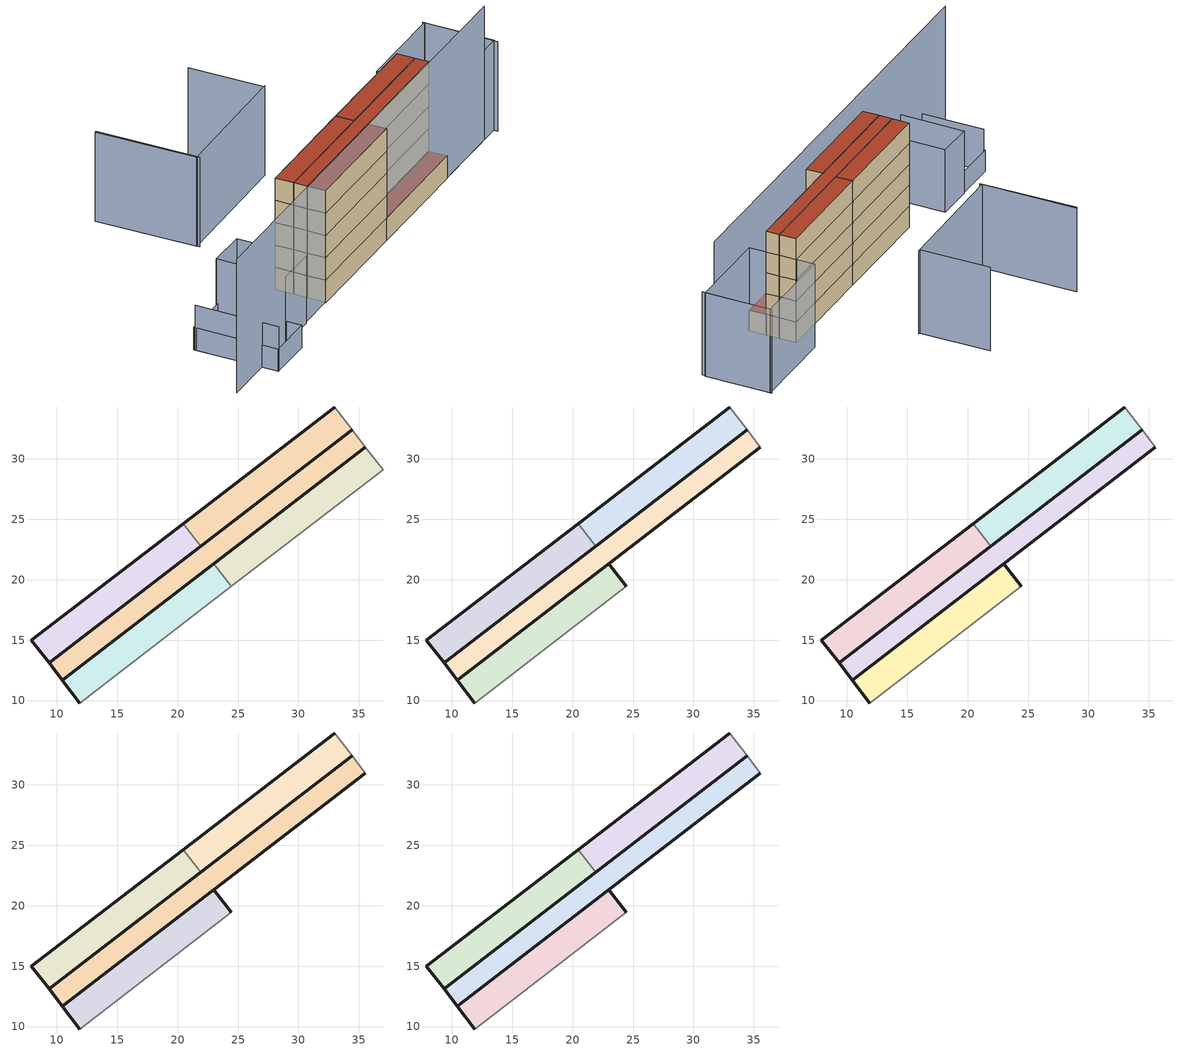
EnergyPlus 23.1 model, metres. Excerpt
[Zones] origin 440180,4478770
02ce8ca6e28dfc8f_F0_dwelling_0
 floor ground (EU_floor_Construction): 20.45,24.65 21.91,22.76 9.36,13.11 7.91,15 z0
 wall outside (EU_wall_Construction): 20.45,24.65 7.91,15 9.36,13.11 21.91,22.76 z0:3
 wall to 02ce8ca6e28dfc8f_F0_dwelling_1 (EU_wall_Construction): 21.91,22.76 20.45,24.65 z0:3
02ce8ca6e28dfc8f_F0_dwelling_1
 floor ground (EU_floor_Construction): 33,34.29 34.45,32.4 32.55,30.95 21.91,22.76 20.45,24.65 z0; 35.55,30.98 10.46,11.69 9.36,13.11 32.55,30.95 34.45,32.4 z0
 wall outside (EU_wall_Construction): 33,34.29 20.45,24.65 / 21.91,22.76 34.45,32.4 z0:3
 wall adiabatic (EU_wall_Construction): 34.45,32.4 33,34.29 z0:3
02ce8ca6e28dfc8f_F0_dwelling_2
 floor ground (EU_floor_Construction): 23,21.33 24.45,19.44 11.91,9.8 10.46,11.69 z0
 wall outside (EU_wall_Construction): 23,21.33 10.46,11.69 11.91,9.8 z0:3
 wall adiabatic (EU_wall_Construction): 11.91,9.8 24.45,19.44 z0:3
 wall to 02ce8ca6e28dfc8f_F0_dwelling_3 (EU_wall_Construction): 24.45,19.44 23,21.33 z0:3
02ce8ca6e28dfc8f_F0_dwelling_3
 floor ground (EU_floor_Construction): 35.55,30.98 37,29.09 24.45,19.44 23,21.33 z0
 wall outside (EU_wall_Construction): 35.55,30.98 23,21.33 z0:3
 wall adiabatic (EU_wall_Construction): 24.45,19.44 37,29.09 35.55,30.98 z0:3
 roof outside (EU_roof_Construction): 37,29.09 35.55,30.98 23,21.33 24.45,19.44 z3
02ce8ca6e28dfc8f_F0_circulation
 floor ground (EU_floor_Construction): 33,34.29 34.45,32.4 32.55,30.95 21.91,22.76 20.45,24.65 z0; 35.55,30.98 10.46,11.69 9.36,13.11 32.55,30.95 34.45,32.4 z0
 wall outside (EU_wall_Construction): 34.45,32.4 9.36,13.11 10.46,11.69 35.55,30.98 z0:3
 wall adiabatic (EU_wall_Construction): 35.55,30.98 34.45,32.4 z0:3
 roof outside (EU_floor_Construction): 31.05,29.79 32.55,30.95 34.45,32.4 33,34.29 20.45,24.65 21.91,22.76 z3; 21.91,22.76 9.36,13.11 10.46,11.69 35.55,30.98 34.45,32.4 32.55,30.95 z3
02ce8ca6e28dfc8f_F1_dwelling_0
 floor to 02ce8ca6e28dfc8f_F0_dwelling_0 (EU_floor_Construction): 20.45,24.65 21.91,22.76 9.36,13.11 7.91,15 z3
 wall outside (EU_wall_Construction): 20.45,24.65 7.91,15 9.36,13.11 21.91,22.76 z3:6
 wall to 02ce8ca6e28dfc8f_F1_dwelling_1 (EU_wall_Construction): 21.91,22.76 20.45,24.65 z3:6
02ce8ca6e28dfc8f_F1_dwelling_1
 floor to 02ce8ca6e28dfc8f_F0_dwelling_1 (EU_floor_Construction): 33,34.29 34.45,32.4 32.55,30.95 21.91,22.76 20.45,24.65 z3; 35.55,30.98 10.46,11.69 9.36,13.11 29.59,28.67 34.45,32.4 z3
 wall outside (EU_wall_Construction): 33,34.29 20.45,24.65 / 21.91,22.76 34.45,32.4 z3:6
 wall adiabatic (EU_wall_Construction): 34.45,32.4 33,34.29 z3:6
02ce8ca6e28dfc8f_F1_dwelling_2
 floor to 02ce8ca6e28dfc8f_F0_dwelling_2 (EU_floor_Construction): 23,21.33 24.45,19.44 11.91,9.8 10.46,11.69 z3
 wall outside (EU_wall_Construction): 24.45,19.44 23,21.33 10.46,11.69 11.91,9.8 z3:6
 wall adiabatic (EU_wall_Construction): 11.91,9.8 24.45,19.44 z3:6
02ce8ca6e28dfc8f_F1_circulation
 floor outside (EU_floor_Construction): 35.55,30.98 10.46,11.69 9.36,13.11 21.91,22.76 32.55,30.95 32.69,31.05 34.45,32.4 z3; 33,34.29 34.45,32.4 32.69,31.05 32.55,30.95 31.05,29.79 21.91,22.76 20.45,24.65 z3
 wall outside (EU_wall_Construction): 34.45,32.4 9.36,13.11 10.46,11.69 35.55,30.98 z3:6
 wall adiabatic (EU_wall_Construction): 35.55,30.98 34.45,32.4 z3:6
 roof outside (EU_floor_Construction): 31.05,29.79 32.55,30.95 34.45,32.4 33,34.29 20.45,24.65 21.91,22.76 z6; 21.91,22.76 9.36,13.11 10.46,11.69 35.55,30.98 34.45,32.4 32.55,30.95 z6
02ce8ca6e28dfc8f_F2_dwelling_0
 floor to 02ce8ca6e28dfc8f_F1_dwelling_0 (EU_floor_Construction): 20.45,24.65 21.91,22.76 9.36,13.11 7.91,15 z6
 wall outside (EU_wall_Construction): 20.45,24.65 7.91,15 9.36,13.11 21.91,22.76 z6:9
 wall to 02ce8ca6e28dfc8f_F2_dwelling_1 (EU_wall_Construction): 21.91,22.76 20.45,24.65 z6:9
02ce8ca6e28dfc8f_F2_dwelling_1
 floor to 02ce8ca6e28dfc8f_F1_dwelling_1 (EU_floor_Construction): 33,34.29 34.45,32.4 32.55,30.95 21.91,22.76 20.45,24.65 z6; 35.55,30.98 10.46,11.69 9.36,13.11 29.59,28.67 34.45,32.4 z6
 wall outside (EU_wall_Construction): 33,34.29 20.45,24.65 / 21.91,22.76 34.45,32.4 z6:9
 wall adiabatic (EU_wall_Construction): 34.45,32.4 33,34.29 z6:9
02ce8ca6e28dfc8f_F2_dwelling_2
 floor to 02ce8ca6e28dfc8f_F1_dwelling_2 (EU_floor_Construction): 23,21.33 24.45,19.44 11.91,9.8 10.46,11.69 z6
 wall outside (EU_wall_Construction): 24.45,19.44 23,21.33 10.46,11.69 11.91,9.8 z6:9
 wall adiabatic (EU_wall_Construction): 11.91,9.8 24.45,19.44 z6:9
02ce8ca6e28dfc8f_F2_circulation
 floor outside (EU_floor_Construction): 35.55,30.98 10.46,11.69 9.36,13.11 21.91,22.76 32.55,30.95 32.69,31.05 34.45,32.4 z6; 33,34.29 34.45,32.4 32.69,31.05 32.55,30.95 31.05,29.79 21.91,22.76 20.45,24.65 z6
 wall outside (EU_wall_Construction): 34.45,32.4 9.36,13.11 10.46,11.69 35.55,30.98 z6:9
 wall adiabatic (EU_wall_Construction): 35.55,30.98 34.45,32.4 z6:9
 roof outside (EU_floor_Construction): 31.05,29.79 32.55,30.95 34.45,32.4 33,34.29 20.45,24.65 21.91,22.76 z9; 21.91,22.76 9.36,13.11 10.46,11.69 35.55,30.98 34.45,32.4 32.55,30.95 z9
02ce8ca6e28dfc8f_F3_dwelling_0
 floor to 02ce8ca6e28dfc8f_F2_dwelling_0 (EU_floor_Construction): 20.45,24.65 21.91,22.76 9.36,13.11 7.91,15 z9
 wall outside (EU_wall_Construction): 20.45,24.65 7.91,15 9.36,13.11 21.91,22.76 z9:12
 wall to 02ce8ca6e28dfc8f_F3_dwelling_1 (EU_wall_Construction): 21.91,22.76 20.45,24.65 z9:12
02ce8ca6e28dfc8f_F3_dwelling_1
 floor to 02ce8ca6e28dfc8f_F2_dwelling_1 (EU_floor_Construction): 33,34.29 34.45,32.4 32.55,30.95 21.91,22.76 20.45,24.65 z9; 35.55,30.98 10.46,11.69 9.36,13.11 29.59,28.67 34.45,32.4 z9
 wall outside (EU_wall_Construction): 33,34.29 20.45,24.65 / 21.91,22.76 34.45,32.4 z9:12
 wall adiabatic (EU_wall_Construction): 34.45,32.4 33,34.29 z9:12
02ce8ca6e28dfc8f_F3_dwelling_2
 floor to 02ce8ca6e28dfc8f_F2_dwelling_2 (EU_floor_Construction): 23,21.33 24.45,19.44 11.91,9.8 10.46,11.69 z9
 wall outside (EU_wall_Construction): 24.45,19.44 23,21.33 10.46,11.69 11.91,9.8 z9:12
 wall adiabatic (EU_wall_Construction): 11.91,9.8 24.45,19.44 z9:12
02ce8ca6e28dfc8f_F3_circulation
 floor outside (EU_floor_Construction): 35.55,30.98 10.46,11.69 9.36,13.11 21.91,22.76 32.55,30.95 32.69,31.05 34.45,32.4 z9; 33,34.29 34.45,32.4 32.69,31.05 32.55,30.95 31.05,29.79 21.91,22.76 20.45,24.65 z9
 wall outside (EU_wall_Construction): 34.45,32.4 9.36,13.11 10.46,11.69 35.55,30.98 z9:12
 wall adiabatic (EU_wall_Construction): 35.55,30.98 34.45,32.4 z9:12
 roof outside (EU_floor_Construction): 31.05,29.79 32.55,30.95 34.45,32.4 33,34.29 20.45,24.65 21.91,22.76 z12; 21.91,22.76 9.36,13.11 10.46,11.69 35.55,30.98 34.45,32.4 32.55,30.95 z12
02ce8ca6e28dfc8f_F4_dwelling_0
 floor to 02ce8ca6e28dfc8f_F3_dwelling_0 (EU_floor_Construction): 20.45,24.65 21.91,22.76 9.36,13.11 7.91,15 z12
 wall outside (EU_wall_Construction): 20.45,24.65 7.91,15 9.36,13.11 21.91,22.76 z12:15
 wall to 02ce8ca6e28dfc8f_F4_dwelling_1 (EU_wall_Construction): 21.91,22.76 20.45,24.65 z12:15
 roof outside (EU_roof_Construction): 21.91,22.76 20.45,24.65 7.91,15 9.36,13.11 z15
02ce8ca6e28dfc8f_F4_dwelling_1
 floor to 02ce8ca6e28dfc8f_F3_dwelling_1 (EU_floor_Construction): 33,34.29 34.45,32.4 32.55,30.95 21.91,22.76 20.45,24.65 z12; 35.55,30.98 10.46,11.69 9.36,13.11 29.59,28.67 34.45,32.4 z12
 wall outside (EU_wall_Construction): 33,34.29 20.45,24.65 / 21.91,22.76 34.45,32.4 z12:15
 wall adiabatic (EU_wall_Construction): 34.45,32.4 33,34.29 z12:15
 roof outside (EU_roof_Construction): 35.55,30.98 34.45,32.4 32.55,30.95 9.36,13.11 10.46,11.69 z15; 32.55,30.95 34.45,32.4 33,34.29 20.45,24.65 21.91,22.76 z15
02ce8ca6e28dfc8f_F4_dwelling_2
 floor to 02ce8ca6e28dfc8f_F3_dwelling_2 (EU_floor_Construction): 23,21.33 24.45,19.44 11.91,9.8 10.46,11.69 z12
 wall outside (EU_wall_Construction): 24.45,19.44 23,21.33 10.46,11.69 11.91,9.8 z12:15
 wall adiabatic (EU_wall_Construction): 11.91,9.8 24.45,19.44 z12:15
 roof outside (EU_roof_Construction): 24.45,19.44 23,21.33 10.46,11.69 11.91,9.8 z15
02ce8ca6e28dfc8f_F4_circulation
 floor outside (EU_floor_Construction): 35.55,30.98 10.46,11.69 9.36,13.11 21.91,22.76 32.55,30.95 32.69,31.05 34.45,32.4 z12; 33,34.29 34.45,32.4 32.69,31.05 32.55,30.95 31.05,29.79 21.91,22.76 20.45,24.65 z12
 wall outside (EU_wall_Construction): 34.45,32.4 9.36,13.11 10.46,11.69 35.55,30.98 z12:15
 wall adiabatic (EU_wall_Construction): 35.55,30.98 34.45,32.4 z12:15
 roof outside (EU_roof_Construction): 35.55,30.98 34.45,32.4 32.55,30.95 9.36,13.11 10.46,11.69 z15; 32.55,30.95 34.45,32.4 33,34.29 20.45,24.65 21.91,22.76 z15
shading: -6.43,-4.2 44.69,35.05 z0:18; 3.62,3.38 -1.8,10.6 / -1.8,10.6 2.36,13.72 / 2.36,13.72 7.78,6.5 / 7.78,6.5 3.62,3.38 z0:9; -3.81,38.33 4.38,27.66 / 18.35,39.03 4.1,27.86 / 4.1,27.86 -3.95,38.14 / 46.95,36.16 41.11,43.98 / 18.19,38.89 12.17,46.58 / 46.75,36.63 36.94,29.1 / 36.94,29.1 31.43,36.28 / 31.43,36.28 41.24,43.81 / 41.24,43.81 46.75,36.63 z0:12; -6.45,6.7 0.1,-1.86 z0:6; 0.03,-1.9 -6.55,6.84 / -6.55,6.84 -1.71,10.48 / -1.71,10.48 4.87,1.75 / 4.87,1.75 0.03,-1.9 z0:3
[Building]
EU S2 Campaign: North Axis=0; Terrain=City; Solar Distribution=FullExterior
[Site:Location]
Madrid: Latitude=40.5; Longitude=-3.5; Time Zone=1; Elevation=609
[SizingPeriod:WeatherFileDays]
AnnualSizingPeriod: Begin Month=1; Begin Day of Month=1; End Month=12; End Day of Month=31; Day of Week for Start Day=Monday; Use Weather File Daylight Saving Period=No; Use Weather File Rain and Snow Indicators=No
[MATERIAL]
EU_InternalMass_Material: Roughness=MediumRough; Thickness=0.1; Conductivity=1; Density=1800; Specific Heat=900; Thermal Absorptance=0.9; Solar Absorptance=0.7; Visible Absorptance=0.7
[MATERIAL:NOMASS] Roughness=MediumRough; Thermal Absorptance=0.9; Solar Absorptance=0.7; Visible Absorptance=0.7
Name | Thermal Resistance
EU_wall_NoMass | 1.60022
EU_roof_NoMass | 1.57597
EU_floor_NoMass | 0.470652
[CONSTRUCTION]
EU_wall_Construction: EU_wall_NoMass
EU_roof_Construction: EU_roof_NoMass
EU_floor_Construction: EU_floor_NoMass
EU_InternalMass_Construction: EU_InternalMass_Material
[ZONE] Type=1; Multiplier=1; Ceiling Height=autocalculate; Floor Area=autocalculate; Part of Total Floor Area=Yes
Name | Volume
02ce8ca6e28dfc8f_F0_dwelling_0; 02ce8ca6e28dfc8f_F1_dwelling_0; 02ce8ca6e28dfc8f_F2_dwelling_0; 02ce8ca6e28dfc8f_F3_dwelling_0; 02ce8ca6e28dfc8f_F4_dwelling_0; 02ce8ca6e28dfc8f_F0_dwelling_3 | 113.003
02ce8ca6e28dfc8f_F0_dwelling_1; 02ce8ca6e28dfc8f_F1_dwelling_1; 02ce8ca6e28dfc8f_F2_dwelling_1; 02ce8ca6e28dfc8f_F3_dwelling_1; 02ce8ca6e28dfc8f_F4_dwelling_1; 02ce8ca6e28dfc8f_F0_circulation | 283.889
02ce8ca6e28dfc8f_F0_dwelling_2; 02ce8ca6e28dfc8f_F1_dwelling_2; 02ce8ca6e28dfc8f_F2_dwelling_2; 02ce8ca6e28dfc8f_F3_dwelling_2; 02ce8ca6e28dfc8f_F4_dwelling_2 | 113.004
02ce8ca6e28dfc8f_F1_circulation; 02ce8ca6e28dfc8f_F2_circulation; 02ce8ca6e28dfc8f_F3_circulation; 02ce8ca6e28dfc8f_F4_circulation | 283.89
[INTERNALMASS] Construction=EU_InternalMass_Construction
Name | Zone or ZoneList | Surface Area
02ce8ca6e28dfc8f_F0_dwelling_0_EU_InternalMass | 02ce8ca6e28dfc8f_F0_dwelling_0 | 37.6678
02ce8ca6e28dfc8f_F0_dwelling_1_EU_InternalMass | 02ce8ca6e28dfc8f_F0_dwelling_1 | 37.6678
02ce8ca6e28dfc8f_F0_dwelling_2_EU_InternalMass | 02ce8ca6e28dfc8f_F0_dwelling_2 | 37.6678
02ce8ca6e28dfc8f_F0_dwelling_3_EU_InternalMass | 02ce8ca6e28dfc8f_F0_dwelling_3 | 37.6678
02ce8ca6e28dfc8f_F1_dwelling_0_EU_InternalMass | 02ce8ca6e28dfc8f_F1_dwelling_0 | 37.6678
02ce8ca6e28dfc8f_F1_dwelling_1_EU_InternalMass | 02ce8ca6e28dfc8f_F1_dwelling_1 | 37.6678
02ce8ca6e28dfc8f_F1_dwelling_2_EU_InternalMass | 02ce8ca6e28dfc8f_F1_dwelling_2 | 75.3357
02ce8ca6e28dfc8f_F2_dwelling_0_EU_InternalMass | 02ce8ca6e28dfc8f_F2_dwelling_0 | 37.6678
02ce8ca6e28dfc8f_F2_dwelling_1_EU_InternalMass | 02ce8ca6e28dfc8f_F2_dwelling_1 | 37.6678
02ce8ca6e28dfc8f_F2_dwelling_2_EU_InternalMass | 02ce8ca6e28dfc8f_F2_dwelling_2 | 75.3357
02ce8ca6e28dfc8f_F3_dwelling_0_EU_InternalMass | 02ce8ca6e28dfc8f_F3_dwelling_0 | 37.6678
02ce8ca6e28dfc8f_F3_dwelling_1_EU_InternalMass | 02ce8ca6e28dfc8f_F3_dwelling_1 | 37.6678
02ce8ca6e28dfc8f_F3_dwelling_2_EU_InternalMass | 02ce8ca6e28dfc8f_F3_dwelling_2 | 75.3357
02ce8ca6e28dfc8f_F4_dwelling_0_EU_InternalMass | 02ce8ca6e28dfc8f_F4_dwelling_0 | 37.6678
02ce8ca6e28dfc8f_F4_dwelling_1_EU_InternalMass | 02ce8ca6e28dfc8f_F4_dwelling_1 | 37.6678
02ce8ca6e28dfc8f_F4_dwelling_2_EU_InternalMass | 02ce8ca6e28dfc8f_F4_dwelling_2 | 75.3357
[OTHEREQUIPMENT] Fuel Type=Electricity; Design Level Calculation Method=Watts/Area; Power per Zone Floor Area=1; Fraction Latent=0; Fraction Radiant=0; Fraction Lost=0; Carbon Dioxide Generation Rate=0; EndUse Subcategory=EU_Step8_InternalGains
Name | Zone or ZoneList or Space or SpaceList | Schedule
EU_Step8_InternalGain_02ce8ca6e28dfc8f_F0_dwelling_0_f000 | 02ce8ca6e28dfc8f_F0_dwelling_0 | EU_Step8_GainSchedule_02ce8ca6e28dfc8f_F0_dwelling_0_f000
EU_Step8_InternalGain_02ce8ca6e28dfc8f_F0_dwelling_1_f000 | 02ce8ca6e28dfc8f_F0_dwelling_1 | EU_Step8_GainSchedule_02ce8ca6e28dfc8f_F0_dwelling_1_f000
EU_Step8_InternalGain_02ce8ca6e28dfc8f_F0_dwelling_2_f000 | 02ce8ca6e28dfc8f_F0_dwelling_2 | EU_Step8_GainSchedule_02ce8ca6e28dfc8f_F0_dwelling_2_f000
EU_Step8_InternalGain_02ce8ca6e28dfc8f_F0_dwelling_3_f000 | 02ce8ca6e28dfc8f_F0_dwelling_3 | EU_Step8_GainSchedule_02ce8ca6e28dfc8f_F0_dwelling_3_f000
EU_Step8_InternalGain_02ce8ca6e28dfc8f_F1_dwelling_0_f000 | 02ce8ca6e28dfc8f_F1_dwelling_0 | EU_Step8_GainSchedule_02ce8ca6e28dfc8f_F1_dwelling_0_f000
EU_Step8_InternalGain_02ce8ca6e28dfc8f_F1_dwelling_1_f000 | 02ce8ca6e28dfc8f_F1_dwelling_1 | EU_Step8_GainSchedule_02ce8ca6e28dfc8f_F1_dwelling_1_f000
EU_Step8_InternalGain_02ce8ca6e28dfc8f_F1_dwelling_2_f000 | 02ce8ca6e28dfc8f_F1_dwelling_2 | EU_Step8_GainSchedule_02ce8ca6e28dfc8f_F1_dwelling_2_f000
EU_Step8_InternalGain_02ce8ca6e28dfc8f_F2_dwelling_0_f000 | 02ce8ca6e28dfc8f_F2_dwelling_0 | EU_Step8_GainSchedule_02ce8ca6e28dfc8f_F2_dwelling_0_f000
EU_Step8_InternalGain_02ce8ca6e28dfc8f_F2_dwelling_1_f000 | 02ce8ca6e28dfc8f_F2_dwelling_1 | EU_Step8_GainSchedule_02ce8ca6e28dfc8f_F2_dwelling_1_f000
EU_Step8_InternalGain_02ce8ca6e28dfc8f_F2_dwelling_2_f000 | 02ce8ca6e28dfc8f_F2_dwelling_2 | EU_Step8_GainSchedule_02ce8ca6e28dfc8f_F2_dwelling_2_f000
EU_Step8_InternalGain_02ce8ca6e28dfc8f_F3_dwelling_0_f000 | 02ce8ca6e28dfc8f_F3_dwelling_0 | EU_Step8_GainSchedule_02ce8ca6e28dfc8f_F3_dwelling_0_f000
EU_Step8_InternalGain_02ce8ca6e28dfc8f_F3_dwelling_1_f000 | 02ce8ca6e28dfc8f_F3_dwelling_1 | EU_Step8_GainSchedule_02ce8ca6e28dfc8f_F3_dwelling_1_f000
EU_Step8_InternalGain_02ce8ca6e28dfc8f_F3_dwelling_2_f000 | 02ce8ca6e28dfc8f_F3_dwelling_2 | EU_Step8_GainSchedule_02ce8ca6e28dfc8f_F3_dwelling_2_f000
EU_Step8_InternalGain_02ce8ca6e28dfc8f_F4_dwelling_0_f000 | 02ce8ca6e28dfc8f_F4_dwelling_0 | EU_Step8_GainSchedule_02ce8ca6e28dfc8f_F4_dwelling_0_f000
EU_Step8_InternalGain_02ce8ca6e28dfc8f_F4_dwelling_1_f000 | 02ce8ca6e28dfc8f_F4_dwelling_1 | EU_Step8_GainSchedule_02ce8ca6e28dfc8f_F4_dwelling_1_f000
EU_Step8_InternalGain_02ce8ca6e28dfc8f_F4_dwelling_2_f000 | 02ce8ca6e28dfc8f_F4_dwelling_2 | EU_Step8_GainSchedule_02ce8ca6e28dfc8f_F4_dwelling_2_f000
[ZONEINFILTRATION:DESIGNFLOWRATE] Schedule=EU_AlwaysOn; Design Flow Rate Calculation Method=Flow/Area; Flow Rate per Floor Area=0.0005; Constant Term Coefficient=1; Temperature Term Coefficient=0; Velocity Term Coefficient=0; Velocity Squared Term Coefficient=0
Name | Zone or ZoneList or Space or SpaceList
EU_Circulation_Infiltration_02ce8ca6e28dfc8f_F0_circulation | 02ce8ca6e28dfc8f_F0_circulation
EU_Circulation_Infiltration_02ce8ca6e28dfc8f_F1_circulation | 02ce8ca6e28dfc8f_F1_circulation
EU_Circulation_Infiltration_02ce8ca6e28dfc8f_F2_circulation | 02ce8ca6e28dfc8f_F2_circulation
EU_Circulation_Infiltration_02ce8ca6e28dfc8f_F3_circulation | 02ce8ca6e28dfc8f_F3_circulation
EU_Circulation_Infiltration_02ce8ca6e28dfc8f_F4_circulation | 02ce8ca6e28dfc8f_F4_circulation
[ZONEVENTILATION:DESIGNFLOWRATE] Schedule=EU_AlwaysOn; Design Flow Rate Calculation Method=AirChanges/Hour; Air Changes per Hour=0.480704; Ventilation Type=Natural; Fan Pressure Rise=0; Fan Total Efficiency=1; Constant Term Coefficient=1; Temperature Term Coefficient=0; Velocity Term Coefficient=0; Velocity Squared Term Coefficient=0; Minimum Indoor Temperature=-100; Maximum Indoor Temperature=100; Delta Temperature=-100; Minimum Outdoor Temperature=-100; Maximum Outdoor Temperature=100; Maximum Wind Speed=40
Name | Zone or ZoneList or Space or SpaceList
EU_ConstantAir_02ce8ca6e28dfc8f_F0_dwelling_0 | 02ce8ca6e28dfc8f_F0_dwelling_0
EU_ConstantAir_02ce8ca6e28dfc8f_F0_dwelling_1 | 02ce8ca6e28dfc8f_F0_dwelling_1
EU_ConstantAir_02ce8ca6e28dfc8f_F0_dwelling_2 | 02ce8ca6e28dfc8f_F0_dwelling_2
EU_ConstantAir_02ce8ca6e28dfc8f_F0_dwelling_3 | 02ce8ca6e28dfc8f_F0_dwelling_3
EU_ConstantAir_02ce8ca6e28dfc8f_F1_dwelling_0 | 02ce8ca6e28dfc8f_F1_dwelling_0
EU_ConstantAir_02ce8ca6e28dfc8f_F1_dwelling_1 | 02ce8ca6e28dfc8f_F1_dwelling_1
EU_ConstantAir_02ce8ca6e28dfc8f_F1_dwelling_2 | 02ce8ca6e28dfc8f_F1_dwelling_2
EU_ConstantAir_02ce8ca6e28dfc8f_F2_dwelling_0 | 02ce8ca6e28dfc8f_F2_dwelling_0
EU_ConstantAir_02ce8ca6e28dfc8f_F2_dwelling_1 | 02ce8ca6e28dfc8f_F2_dwelling_1
EU_ConstantAir_02ce8ca6e28dfc8f_F2_dwelling_2 | 02ce8ca6e28dfc8f_F2_dwelling_2
EU_ConstantAir_02ce8ca6e28dfc8f_F3_dwelling_0 | 02ce8ca6e28dfc8f_F3_dwelling_0
EU_ConstantAir_02ce8ca6e28dfc8f_F3_dwelling_1 | 02ce8ca6e28dfc8f_F3_dwelling_1
EU_ConstantAir_02ce8ca6e28dfc8f_F3_dwelling_2 | 02ce8ca6e28dfc8f_F3_dwelling_2
EU_ConstantAir_02ce8ca6e28dfc8f_F4_dwelling_0 | 02ce8ca6e28dfc8f_F4_dwelling_0
EU_ConstantAir_02ce8ca6e28dfc8f_F4_dwelling_1 | 02ce8ca6e28dfc8f_F4_dwelling_1
EU_ConstantAir_02ce8ca6e28dfc8f_F4_dwelling_2 | 02ce8ca6e28dfc8f_F4_dwelling_2
[HVACTEMPLATE:THERMOSTAT] Constant Heating Setpoint=20; Constant Cooling Setpoint=50
EU_HeatOnly_02ce8ca6e28dfc8f_F0_dwelling_0; EU_HeatOnly_02ce8ca6e28dfc8f_F0_dwelling_1; EU_HeatOnly_02ce8ca6e28dfc8f_F0_dwelling_2; EU_HeatOnly_02ce8ca6e28dfc8f_F0_dwelling_3; EU_HeatOnly_02ce8ca6e28dfc8f_F1_dwelling_0; EU_HeatOnly_02ce8ca6e28dfc8f_F1_dwelling_1; EU_HeatOnly_02ce8ca6e28dfc8f_F1_dwelling_2; EU_HeatOnly_02ce8ca6e28dfc8f_F2_dwelling_0; EU_HeatOnly_02ce8ca6e28dfc8f_F2_dwelling_1; EU_HeatOnly_02ce8ca6e28dfc8f_F2_dwelling_2; EU_HeatOnly_02ce8ca6e28dfc8f_F3_dwelling_0; EU_HeatOnly_02ce8ca6e28dfc8f_F3_dwelling_1; EU_HeatOnly_02ce8ca6e28dfc8f_F3_dwelling_2; EU_HeatOnly_02ce8ca6e28dfc8f_F4_dwelling_0; EU_HeatOnly_02ce8ca6e28dfc8f_F4_dwelling_1; EU_HeatOnly_02ce8ca6e28dfc8f_F4_dwelling_2
[HVACTEMPLATE:ZONE:IDEALLOADSAIRSYSTEM] System Availability Schedule=EU_AlwaysOn; Maximum Heating Supply Air Temperature=50; Minimum Cooling Supply Air Temperature=13; Maximum Heating Supply Air Humidity Ratio=0.0156; Minimum Cooling Supply Air Humidity Ratio=0.0077; Heating Limit=NoLimit; Cooling Limit=NoLimit; Heating Availability Schedule=EU_AlwaysOn; Cooling Availability Schedule=EU_CoolingOff; Dehumidification Control Type=ConstantSensibleHeatRatio; Cooling Sensible Heat Ratio=0.7; Dehumidification Setpoint=60; Humidification Control Type=None; Humidification Setpoint=30; Outdoor Air Method=None; Outdoor Air Flow Rate per Person=0.00944; Outdoor Air Flow Rate per Zone Floor Area=0; Outdoor Air Flow Rate per Zone=0; Demand Controlled Ventilation Type=None; Outdoor Air Economizer Type=NoEconomizer; Heat Recovery Type=None; Sensible Heat Recovery Effectiveness=0.7; Latent Heat Recovery Effectiveness=0.65
Name | Template Thermostat
02ce8ca6e28dfc8f_F0_dwelling_0 | EU_HeatOnly_02ce8ca6e28dfc8f_F0_dwelling_0
02ce8ca6e28dfc8f_F0_dwelling_1 | EU_HeatOnly_02ce8ca6e28dfc8f_F0_dwelling_1
02ce8ca6e28dfc8f_F0_dwelling_2 | EU_HeatOnly_02ce8ca6e28dfc8f_F0_dwelling_2
02ce8ca6e28dfc8f_F0_dwelling_3 | EU_HeatOnly_02ce8ca6e28dfc8f_F0_dwelling_3
02ce8ca6e28dfc8f_F1_dwelling_0 | EU_HeatOnly_02ce8ca6e28dfc8f_F1_dwelling_0
02ce8ca6e28dfc8f_F1_dwelling_1 | EU_HeatOnly_02ce8ca6e28dfc8f_F1_dwelling_1
02ce8ca6e28dfc8f_F1_dwelling_2 | EU_HeatOnly_02ce8ca6e28dfc8f_F1_dwelling_2
02ce8ca6e28dfc8f_F2_dwelling_0 | EU_HeatOnly_02ce8ca6e28dfc8f_F2_dwelling_0
02ce8ca6e28dfc8f_F2_dwelling_1 | EU_HeatOnly_02ce8ca6e28dfc8f_F2_dwelling_1
02ce8ca6e28dfc8f_F2_dwelling_2 | EU_HeatOnly_02ce8ca6e28dfc8f_F2_dwelling_2
02ce8ca6e28dfc8f_F3_dwelling_0 | EU_HeatOnly_02ce8ca6e28dfc8f_F3_dwelling_0
02ce8ca6e28dfc8f_F3_dwelling_1 | EU_HeatOnly_02ce8ca6e28dfc8f_F3_dwelling_1
02ce8ca6e28dfc8f_F3_dwelling_2 | EU_HeatOnly_02ce8ca6e28dfc8f_F3_dwelling_2
02ce8ca6e28dfc8f_F4_dwelling_0 | EU_HeatOnly_02ce8ca6e28dfc8f_F4_dwelling_0
02ce8ca6e28dfc8f_F4_dwelling_1 | EU_HeatOnly_02ce8ca6e28dfc8f_F4_dwelling_1
02ce8ca6e28dfc8f_F4_dwelling_2 | EU_HeatOnly_02ce8ca6e28dfc8f_F4_dwelling_2
[SIZING:ZONE] Zone Cooling Design Supply Air Temperature Input Method=SupplyAirTemperature; Zone Cooling Design Supply Air Temperature=13; Zone Heating Design Supply Air Temperature Input Method=SupplyAirTemperature; Zone Heating Design Supply Air Temperature=50; Zone Cooling Design Supply Air Humidity Ratio=0.008; Zone Heating Design Supply Air Humidity Ratio=0.008; Cooling Design Air Flow Method=DesignDay; Cooling Design Air Flow Rate=0; Cooling Minimum Air Flow per Zone Floor Area=0.000762; Cooling Minimum Air Flow=0; Cooling Minimum Air Flow Fraction=0.2; Heating Design Air Flow Method=DesignDay; Heating Design Air Flow Rate=0; Heating Maximum Air Flow per Zone Floor Area=0.002032; Heating Maximum Air Flow=0.141576; Heating Maximum Air Flow Fraction=0.3; Account for Dedicated Outdoor Air System=No; Dedicated Outdoor Air System Control Strategy=NeutralSupplyAir; Dedicated Outdoor Air Low Setpoint Temperature for Design=autosize; Dedicated Outdoor Air High Setpoint Temperature for Design=autosize; Zone Load Sizing Method=Sensible Load Only No Latent Load; Zone Latent Cooling Design Supply Air Humidity Ratio Input Method=HumidityRatioDifference; Zone Cooling Design Supply Air Humidity Ratio Difference=0.005; Zone Latent Heating Design Supply Air Humidity Ratio Input Method=HumidityRatioDifference; Zone Humidification Design Supply Air Humidity Ratio Difference=0.005
02ce8ca6e28dfc8f_F0_dwelling_0; 02ce8ca6e28dfc8f_F0_dwelling_1; 02ce8ca6e28dfc8f_F0_dwelling_2; 02ce8ca6e28dfc8f_F0_dwelling_3; 02ce8ca6e28dfc8f_F1_dwelling_0; 02ce8ca6e28dfc8f_F1_dwelling_1; 02ce8ca6e28dfc8f_F1_dwelling_2; 02ce8ca6e28dfc8f_F2_dwelling_0; 02ce8ca6e28dfc8f_F2_dwelling_1; 02ce8ca6e28dfc8f_F2_dwelling_2; 02ce8ca6e28dfc8f_F3_dwelling_0; 02ce8ca6e28dfc8f_F3_dwelling_1; 02ce8ca6e28dfc8f_F3_dwelling_2; 02ce8ca6e28dfc8f_F4_dwelling_0; 02ce8ca6e28dfc8f_F4_dwelling_1; 02ce8ca6e28dfc8f_F4_dwelling_2
[SCHEDULE:CONSTANT]
Name | Hourly Value
EU_AlwaysOn | 1
EU_CoolingOff | 0
[SCHEDULE:FILE] Column Number=1; Rows to Skip at Top=0; Number of Hours of Data=8760; Column Separator=Comma; Interpolate to Timestep=No; Minutes per Item=60; Adjust Schedule for Daylight Savings=Yes
Name | File
EU_Step8_GainSchedule_02ce8ca6e28dfc8f_F0_dwelling_0_f000 | ../../schedules/02ce8ca6e28dfc8f/02ce8ca6e28dfc8f_F0_dwelling_0_f000_gain.csv
EU_Step8_GainSchedule_02ce8ca6e28dfc8f_F0_dwelling_1_f000 | ../../schedules/02ce8ca6e28dfc8f/02ce8ca6e28dfc8f_F0_dwelling_1_f000_gain.csv
EU_Step8_GainSchedule_02ce8ca6e28dfc8f_F0_dwelling_2_f000 | ../../schedules/02ce8ca6e28dfc8f/02ce8ca6e28dfc8f_F0_dwelling_2_f000_gain.csv
EU_Step8_GainSchedule_02ce8ca6e28dfc8f_F0_dwelling_3_f000 | ../../schedules/02ce8ca6e28dfc8f/02ce8ca6e28dfc8f_F0_dwelling_3_f000_gain.csv
EU_Step8_GainSchedule_02ce8ca6e28dfc8f_F1_dwelling_0_f000 | ../../schedules/02ce8ca6e28dfc8f/02ce8ca6e28dfc8f_F1_dwelling_0_f000_gain.csv
EU_Step8_GainSchedule_02ce8ca6e28dfc8f_F1_dwelling_1_f000 | ../../schedules/02ce8ca6e28dfc8f/02ce8ca6e28dfc8f_F1_dwelling_1_f000_gain.csv
EU_Step8_GainSchedule_02ce8ca6e28dfc8f_F1_dwelling_2_f000 | ../../schedules/02ce8ca6e28dfc8f/02ce8ca6e28dfc8f_F1_dwelling_2_f000_gain.csv
EU_Step8_GainSchedule_02ce8ca6e28dfc8f_F2_dwelling_0_f000 | ../../schedules/02ce8ca6e28dfc8f/02ce8ca6e28dfc8f_F2_dwelling_0_f000_gain.csv
EU_Step8_GainSchedule_02ce8ca6e28dfc8f_F2_dwelling_1_f000 | ../../schedules/02ce8ca6e28dfc8f/02ce8ca6e28dfc8f_F2_dwelling_1_f000_gain.csv
EU_Step8_GainSchedule_02ce8ca6e28dfc8f_F2_dwelling_2_f000 | ../../schedules/02ce8ca6e28dfc8f/02ce8ca6e28dfc8f_F2_dwelling_2_f000_gain.csv
EU_Step8_GainSchedule_02ce8ca6e28dfc8f_F3_dwelling_0_f000 | ../../schedules/02ce8ca6e28dfc8f/02ce8ca6e28dfc8f_F3_dwelling_0_f000_gain.csv
EU_Step8_GainSchedule_02ce8ca6e28dfc8f_F3_dwelling_1_f000 | ../../schedules/02ce8ca6e28dfc8f/02ce8ca6e28dfc8f_F3_dwelling_1_f000_gain.csv
EU_Step8_GainSchedule_02ce8ca6e28dfc8f_F3_dwelling_2_f000 | ../../schedules/02ce8ca6e28dfc8f/02ce8ca6e28dfc8f_F3_dwelling_2_f000_gain.csv
EU_Step8_GainSchedule_02ce8ca6e28dfc8f_F4_dwelling_0_f000 | ../../schedules/02ce8ca6e28dfc8f/02ce8ca6e28dfc8f_F4_dwelling_0_f000_gain.csv
EU_Step8_GainSchedule_02ce8ca6e28dfc8f_F4_dwelling_1_f000 | ../../schedules/02ce8ca6e28dfc8f/02ce8ca6e28dfc8f_F4_dwelling_1_f000_gain.csv
EU_Step8_GainSchedule_02ce8ca6e28dfc8f_F4_dwelling_2_f000 | ../../schedules/02ce8ca6e28dfc8f/02ce8ca6e28dfc8f_F4_dwelling_2_f000_gain.csv
